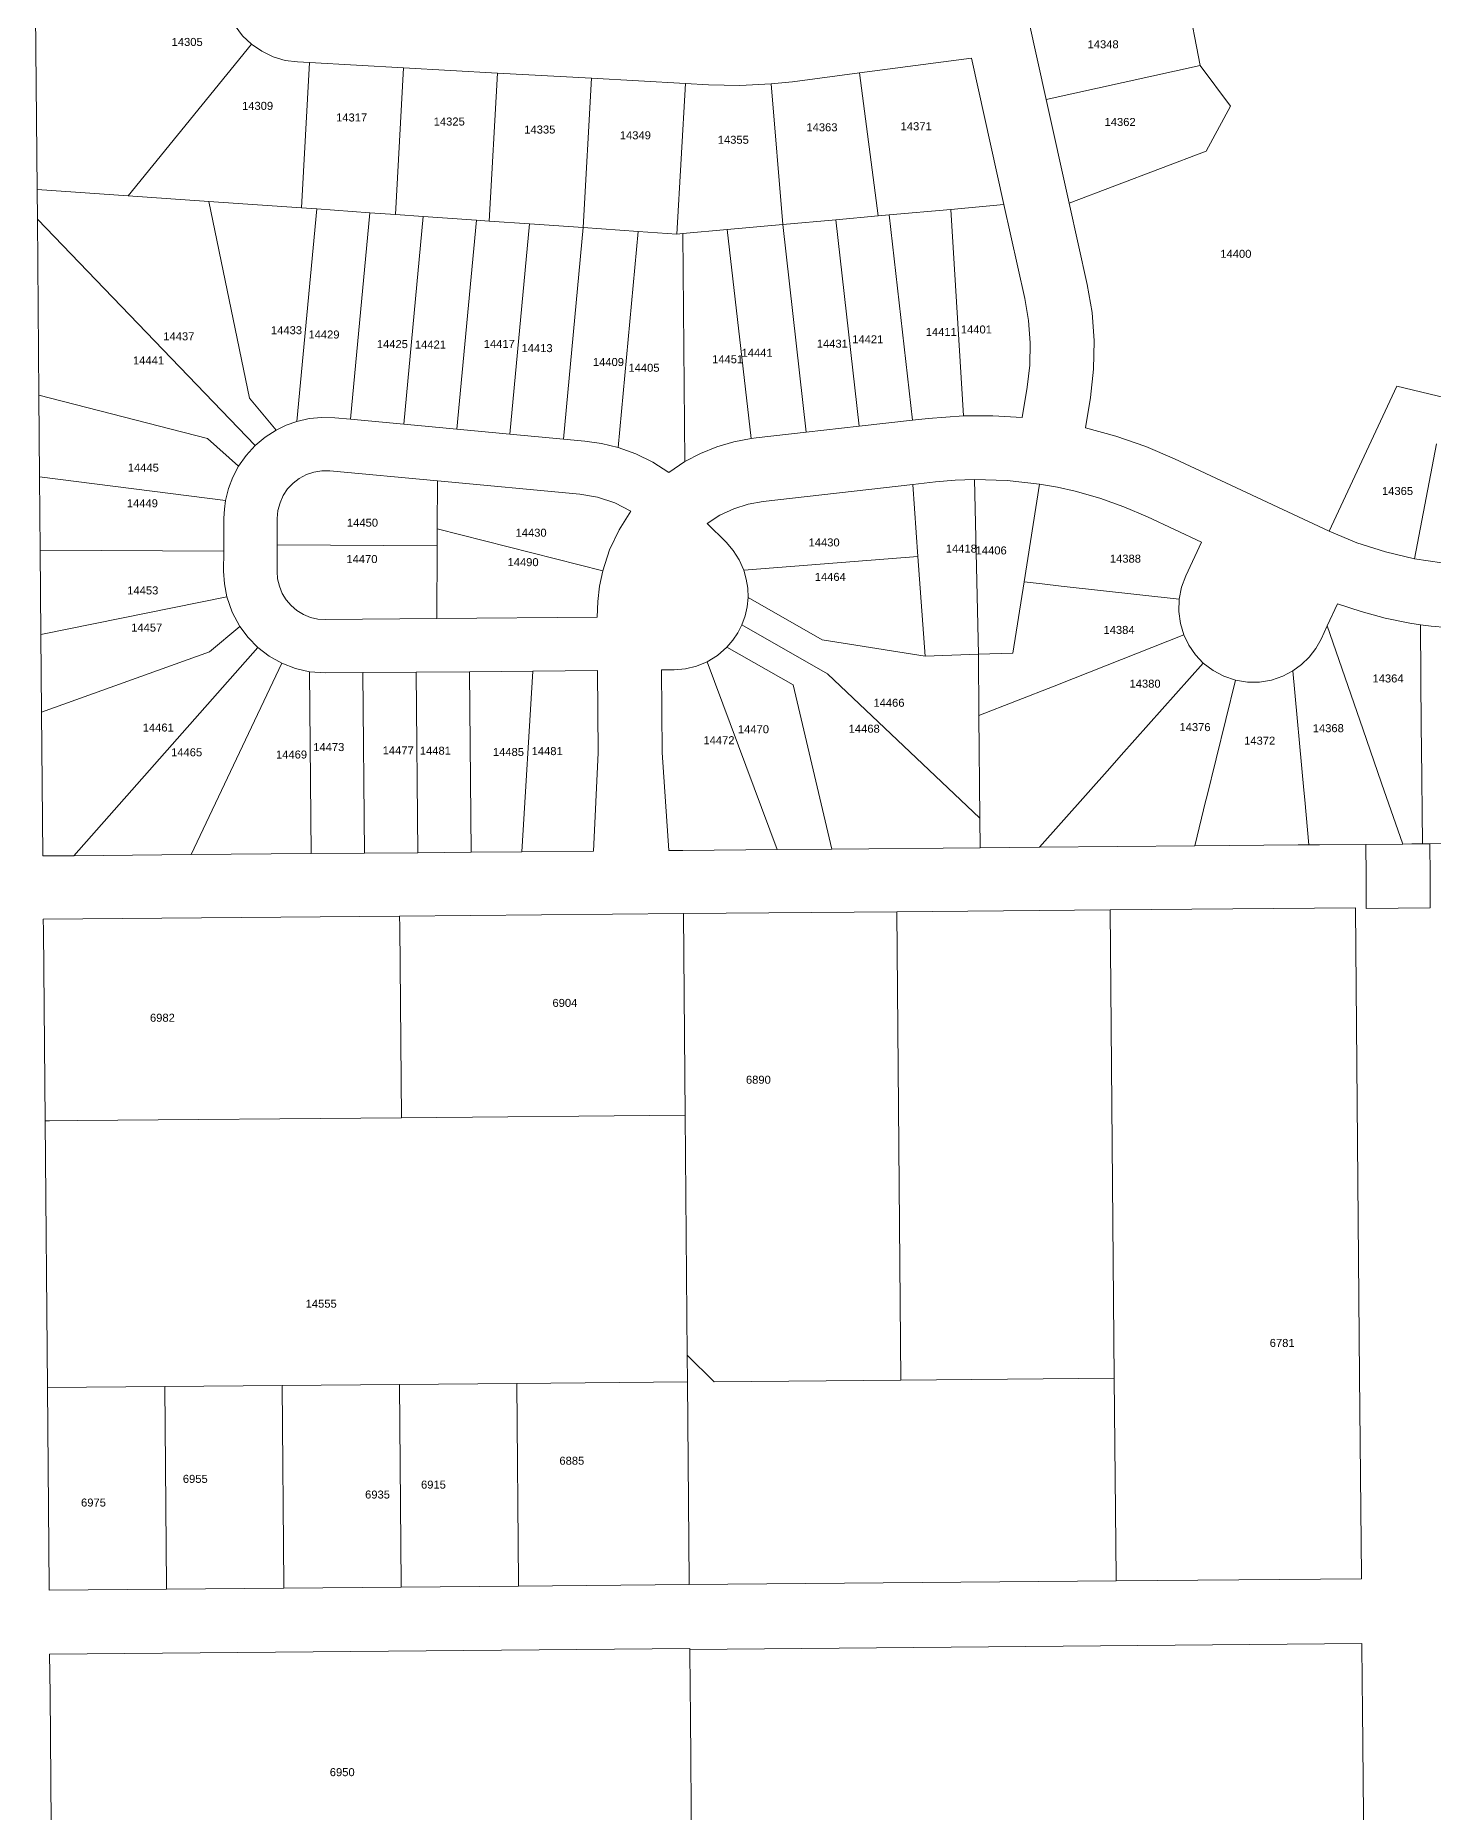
# Model space of a CAD drawing. Header units: feet. Extents: x 865220 to 2843432, y -2240498 to 970288.
# Drawn here: x 2830637 to 2831947, y 962268 to 963934 of the extents above; entities that cross this region are included whole.
import ezdxf
from ezdxf.enums import TextEntityAlignment as Align

# ---------------------------------------------------------------- set-up
doc = ezdxf.new("R2010")
doc.units = ezdxf.units.FT
doc.header["$LTSCALE"] = 0.015
doc.header["$MEASUREMENT"] = 0
doc.layers.add('Dakota County Addresses', color=7, linetype='Continuous')
doc.layers.add('Dakota County Parcels', color=7, linetype='Continuous')
doc.styles.add('Dimensions 100', font='arial.ttf')

# ---------------------------------------------------------------- blocks, each defined once
blk = doc.blocks.new('ACMAP_ANN_TEMPLATE_Dakota County Addresses')
at = {"layer": 'Dakota County Addresses', "style": 'Dimensions 100'}
blk.add_attdef('DakotaCountyAddress', text='', height=50, dxfattribs=at).set_placement((0, 0), align=Align.CENTER)

msp = doc.modelspace()

# ---------------------------------------------------------------- linework, layer by layer
at = {"layer": 'Dakota County Parcels', "lineweight": 5, "ltscale": 100}
for p, q in [((2831712.9, 963986.5), (2831728.6, 963905.6)), ((2830637.1, 963953.9), (2830638.5, 963789.2)), ((2831567.9, 963947.1), (2831584.2, 963873.6)), ((2830723.8, 963783.3), (2830839.5, 963925.5)), ((2830893.9, 963908.2), (2830882.7, 963908.8)), ((2830886.4, 963772), (2830893.9, 963908.2)), ((2830982, 963903.3), (2830893.9, 963908.2)), ((2830974.3, 963765.9), (2830982, 963903.3)), ((2831070, 963898.4), (2830982, 963903.3)), ((2831514.2, 963912.2), (2831409.4, 963898.5)), ((2831514.2, 963912.2), (2831544.6, 963775.1)), ((2831728.6, 963905.6), (2831584.2, 963873.6)), ((2831728.6, 963905.6), (2831757.1, 963867.2)), ((2831062.3, 963759.7), (2831070, 963898.4)), ((2831158, 963893.5), (2831070, 963898.4)), ((2831150.3, 963753.6), (2831158, 963893.5)), ((2831246.1, 963888.6), (2831158, 963893.5)), ((2831238.2, 963747.5), (2831246.1, 963888.6)), ((2831267.9, 963887.4), (2831246.1, 963888.6)), ((2831346.4, 963890.3), (2831326.4, 963888.2)), ((2831337.3, 963756.4), (2831326.4, 963888.2)), ((2831409.4, 963898.5), (2831346.4, 963890.3)), ((2831426.8, 963764.5), (2831409.4, 963898.5)), ((2831584.2, 963873.6), (2831605.8, 963776.5)), ((2831757.1, 963867.2), (2831734.1, 963825.1)), ((2831734.1, 963825.1), (2831605.8, 963776.5)), ((2830638.8, 963761.4), (2830638.5, 963789.2)), ((2830723.8, 963783.3), (2830638.5, 963789.2)), ((2830799.5, 963778), (2830723.8, 963783.3)), ((2830837.6, 963593.7), (2830799.5, 963778)), ((2830886.4, 963772), (2830799.5, 963778)), ((2830882, 963571.8), (2830900.6, 963771)), ((2830900.6, 963771), (2830886.4, 963772)), ((2830950.4, 963767.5), (2830900.6, 963771)), ((2831495, 963770.6), (2831437.1, 963765.4)), ((2831544.6, 963775.1), (2831495, 963770.6)), ((2831506.8, 963577.1), (2831495, 963770.6)), ((2831544.6, 963775.1), (2831564.1, 963687.1)), ((2831605.8, 963776.5), (2831622.7, 963700.1)), ((2830640.2, 963596.5), (2830638.8, 963761.4)), ((2830638.8, 963761.4), (2830842.8, 963549.2)), ((2830932.4, 963573.9), (2830950.4, 963767.5)), ((2830974.3, 963765.9), (2830950.4, 963767.5)), ((2831000.3, 963764), (2830974.3, 963765.9)), ((2830982.2, 963569.2), (2831000.3, 963764)), ((2831050.2, 963760.6), (2831000.3, 963764)), ((2831032, 963564.6), (2831050.2, 963760.6)), ((2831062.3, 963759.7), (2831050.2, 963760.6)), ((2831100.1, 963757.1), (2831062.3, 963759.7)), ((2831081.7, 963559.9), (2831100.1, 963757.1)), ((2831150.3, 963753.6), (2831100.1, 963757.1)), ((2831131.8, 963555.3), (2831150.3, 963753.6)), ((2831201.9, 963750), (2831150.3, 963753.6)), ((2831337.3, 963756.4), (2831285.4, 963751.8)), ((2831387, 963760.9), (2831337.3, 963756.4)), ((2831359.3, 963561.8), (2831337.3, 963756.4)), ((2831426.8, 963764.5), (2831387, 963760.9)), ((2831409, 963567.4), (2831387, 963760.9)), ((2831437.1, 963765.4), (2831426.8, 963764.5)), ((2831437.1, 963765.4), (2831458.8, 963573)), ((2831183, 963547.4), (2831201.9, 963750)), ((2831238.2, 963747.5), (2831201.9, 963750)), ((2831243.7, 963748), (2831238.2, 963747.5)), ((2831285.4, 963751.8), (2831243.7, 963748)), ((2831243.7, 963748), (2831245.7, 963534.2)), ((2831307.6, 963555.9), (2831285.4, 963751.8)), ((2831561.8, 963575.6), (2831566.5, 963603.9)), ((2831913, 963604.9), (2831958.3, 963593.9)), ((2830640.2, 963596.5), (2830798.3, 963555.8)), ((2830640.8, 963520), (2830640.2, 963596.5)), ((2830837.6, 963593.7), (2830862.7, 963563.8)), ((2831621, 963565.9), (2831625.7, 963594.3)), ((2830917.5, 963575.2), (2830932.4, 963573.9)), ((2830932.4, 963573.9), (2830982.2, 963569.2)), ((2831409, 963567.4), (2831458.8, 963573)), ((2831458.8, 963573), (2831473.7, 963574.7)), ((2831473.7, 963574.7), (2831506.8, 963577.1)), ((2830827.4, 963529.9), (2830798.3, 963555.8)), ((2830982.2, 963569.2), (2831032, 963564.6)), ((2831032, 963564.6), (2831081.7, 963559.9)), ((2831081.7, 963559.9), (2831131.8, 963555.3)), ((2831131.8, 963555.3), (2831151.8, 963553.4)), ((2831307.6, 963555.9), (2831312.3, 963556.5)), ((2831312.3, 963556.5), (2831359.3, 963561.8)), ((2831359.3, 963561.8), (2831409, 963567.4)), ((2831849.4, 963469), (2831704.6, 963536.8)), ((2831950.1, 963550.9), (2831929.5, 963443.1)), ((2830641.4, 963451.2), (2830640.8, 963520)), ((2830640.8, 963520), (2830815.2, 963497.7)), ((2830912.8, 963525.5), (2831013.8, 963516.1)), ((2831230.7, 963524.1), (2831245.7, 963534.2)), ((2831013.6, 963471.3), (2831013.8, 963516.1)), ((2831013.8, 963516.1), (2831147.1, 963503.6)), ((2831319, 963496.9), (2831459.3, 963512.7)), ((2831459.3, 963512.7), (2831480.5, 963515.1)), ((2831464.1, 963445.3), (2831459.3, 963512.7)), ((2831520.7, 963353.6), (2831517.2, 963517.4)), ((2831563.6, 963421.4), (2831578.1, 963513.1)), ((2830813.5, 963450.4), (2830813.6, 963481.1)), ((2830863.5, 963456.1), (2830863.6, 963480.9)), ((2831013.5, 963455.4), (2831013.6, 963471.3)), ((2831013.6, 963471.3), (2831168.7, 963431.8)), ((2831266.6, 963476.1), (2831284.2, 963458.6)), ((2831729.8, 963458.8), (2831679.2, 963482.4)), ((2830863.4, 963431.3), (2830863.5, 963456.1)), ((2830863.5, 963456.1), (2831013.5, 963455.4)), ((2831013.2, 963387), (2831013.5, 963455.4)), ((2831729.8, 963458.8), (2831715, 963427.1)), ((2830641.4, 963451.2), (2830813.5, 963450.4)), ((2830642.1, 963372.3), (2830641.4, 963451.2)), ((2830813.4, 963431.6), (2830813.5, 963450.4)), ((2831300.8, 963432.5), (2831464.1, 963445.3)), ((2831470.7, 963351.8), (2831464.1, 963445.3)), ((2831553, 963354.7), (2831563.6, 963421.4)), ((2831563.6, 963421.4), (2831580.4, 963419.5)), ((2830642.1, 963372.3), (2830816.4, 963407.6)), ((2831304.8, 963406.8), (2831374.2, 963367.2)), ((2831580.4, 963419.5), (2831598.2, 963417.5)), ((2831598.2, 963417.5), (2831708.8, 963405.2)), ((2830908.8, 963386.1), (2831013.2, 963387)), ((2831013.2, 963387), (2831163.4, 963388.4)), ((2831847.6, 963380.3), (2831857.3, 963400.9)), ((2830642.7, 963299.5), (2830642.1, 963372.3)), ((2830828.5, 963379.8), (2830800, 963355.9)), ((2831299.1, 963381.2), (2831379.4, 963335.4)), ((2831609.9, 963331), (2831713.3, 963371.7)), ((2831841.8, 963367.7), (2831847.6, 963380.3)), ((2831881, 963283.8), (2831847.6, 963380.3)), ((2831935.8, 963284.3), (2831934.9, 963381.3)), ((2830642.7, 963299.5), (2830800, 963355.9)), ((2830673, 963164.8), (2830845.5, 963359.9)), ((2831285.1, 963360.3), (2831347, 963325)), ((2831374.2, 963367.2), (2831470.7, 963351.8)), ((2831470.7, 963351.8), (2831520.7, 963353.6)), ((2831520.7, 963353.6), (2831553, 963354.7)), ((2831521.2, 963296.1), (2831520.7, 963353.6)), ((2830783.1, 963165.8), (2830867.8, 963345.2)), ((2830895.3, 963166.8), (2830893.8, 963337.2)), ((2830893.8, 963337.2), (2830909.2, 963336.1)), ((2830943.8, 963336.4), (2830993.8, 963336.9)), ((2830993.8, 963336.9), (2831043.8, 963337.3)), ((2830995.3, 963167.6), (2830993.8, 963336.9)), ((2831043.8, 963337.3), (2831103.2, 963337.8)), ((2831045.3, 963168.1), (2831043.8, 963337.3)), ((2831092.9, 963168.5), (2831103.2, 963337.8)), ((2831103.2, 963337.8), (2831163.8, 963338.4)), ((2831164.5, 963261.2), (2831163.8, 963338.4)), ((2831223.8, 963338.9), (2831235.5, 963339)), ((2831224.5, 963261.7), (2831223.8, 963338.9)), ((2831266.4, 963346.5), (2831332, 963170.6)), ((2831654.5, 963258.9), (2831731.5, 963345.4)), ((2831825.8, 963226.2), (2831815.5, 963338.1)), ((2830909.2, 963336.1), (2830943.8, 963336.4)), ((2830945.3, 963167.2), (2830943.8, 963336.4)), ((2831347, 963325), (2831383.3, 963171)), ((2831379.4, 963335.4), (2831522, 963200)), ((2831521.2, 963296.1), (2831591.7, 963323.8)), ((2831591.7, 963323.8), (2831609.9, 963331)), ((2831734.5, 963218.9), (2831761.7, 963329.4)), ((2831522, 963200), (2831521.2, 963296.1)), ((2831898.6, 963232.8), (2831881, 963283.8)), ((2831936, 963266.5), (2831935.8, 963284.3)), ((2831159.9, 963169.1), (2831164.5, 963261.2)), ((2831230.7, 963169.7), (2831224.5, 963261.7)), ((2831643.8, 963246.8), (2831654.5, 963258.9)), ((2831936.8, 963175.9), (2831936, 963266.5)), ((2831577.9, 963172.8), (2831643.8, 963246.8)), ((2831826.6, 963217.3), (2831825.8, 963226.2)), ((2831918.4, 963175.7), (2831898.6, 963232.8)), ((2831723.4, 963174), (2831734, 963216.8)), ((2831734, 963216.8), (2831734.5, 963218.9)), ((2831830.5, 963175), (2831826.6, 963217.3)), ((2831522.3, 963172.3), (2831522, 963200)), ((2831332, 963170.6), (2831383.3, 963171)), ((2831383.3, 963171), (2831522.3, 963172.3)), ((2831522.3, 963172.3), (2831577.9, 963172.8)), ((2831723.4, 963174), (2831577.9, 963172.8)), ((2831918.4, 963175.7), (2831883.7, 963175.4)), ((2831943.7, 963176), (2831936.8, 963175.9)), ((2832005.7, 963176.5), (2831943.7, 963176)), ((2830643.9, 963164.6), (2830673, 963164.8)), ((2830673, 963164.8), (2830783.1, 963165.8)), ((2830783.1, 963165.8), (2830895.3, 963166.8)), ((2830895.3, 963166.8), (2830945.3, 963167.2)), ((2830945.3, 963167.2), (2830995.3, 963167.6)), ((2830995.3, 963167.6), (2831045.3, 963168.1)), ((2831045.3, 963168.1), (2831092.9, 963168.5)), ((2831092.9, 963168.5), (2831159.9, 963169.1)), ((2830644.4, 963105.2), (2830978.3, 963108.2)), ((2830978.3, 963108.2), (2831244.3, 963110.5)), ((2831244.3, 963110.5), (2831444.3, 963112.3)), ((2831245.9, 962921.6), (2831244.3, 963110.5)), ((2831444.3, 963112.3), (2831644.3, 963114.1)), ((2831448.1, 962673.4), (2831444.3, 963112.3)), ((2831644.3, 963114.1), (2831874.2, 963116.1)), ((2831648, 962675.1), (2831644.3, 963114.1)), ((2831874.2, 963116.1), (2831874.2, 963115.4)), ((2831874.2, 963115.4), (2831878, 962677.2)), ((2831884.2, 963116.2), (2831884.2, 963115.4)), ((2831944.2, 963116), (2831884.2, 963115.4)), ((2830980.2, 962919.2), (2831245.9, 962921.6)), ((2831247.9, 962696.6), (2831245.9, 962921.6)), ((2830648.2, 962666.3), (2830646, 962916.3)), ((2831247.9, 962696.6), (2831273.1, 962671.8)), ((2831248.1, 962671.6), (2831247.9, 962696.6)), ((2831088.1, 962670.2), (2831248.1, 962671.6)), ((2831273.1, 962671.8), (2831448.1, 962673.4)), ((2831448.1, 962673.4), (2831648, 962675.1)), ((2830648.2, 962666.3), (2830758.2, 962667.3)), ((2830758.2, 962667.3), (2830868.2, 962668.2)), ((2830868.2, 962668.2), (2830978.1, 962669.2)), ((2830978.1, 962669.2), (2831088.1, 962670.2)), ((2830649.8, 962476.3), (2830759.8, 962477.3)), ((2830759.8, 962477.3), (2830869.8, 962478.3)), ((2830869.8, 962478.3), (2830979.8, 962479.2)), ((2830979.8, 962479.2), (2831089.8, 962480.2)), ((2831089.8, 962480.2), (2831249.7, 962481.6)), ((2831249.7, 962481.6), (2831649.7, 962485.2)), ((2831649.7, 962485.2), (2831879.6, 962487.2)), ((2830650.3, 962416.3), (2831250.3, 962421.6)), ((2831880.2, 962426.4), (2831250.3, 962420.9)), ((2831250.3, 962420.9), (2831250.3, 962421.6)), ((2831252, 962220.9), (2831250.8, 962358.9)), ((2831881.9, 962226.5), (2831880.7, 962364.5))]:
    msp.add_line(p, q, dxfattribs=at)
for points in [[(2830839.5, 963925.5), (2830831.1, 963933.4), (2830824.1, 963942.6), (2830818.6, 963952.6), (2830814.6, 963963.5), (2830812.4, 963974.8)], [(2830882.7, 963908.8), (2830871, 963910.3), (2830859.8, 963913.7), (2830849.2, 963918.8), (2830839.5, 963925.5)], [(2831326.4, 963888.2), (2831297.2, 963886.8), (2831267.9, 963887.4)], [(2831564.1, 963687.1), (2831567.7, 963666.5), (2831569.3, 963645.6), (2831568.9, 963624.7), (2831566.5, 963603.9)], [(2831622.7, 963700.1), (2831627.2, 963673.8), (2831629.2, 963647.3), (2831628.7, 963620.7), (2831625.7, 963594.3)], [(2831913, 963604.9), (2831895.4, 963567.3), (2831849.4, 963469)], [(2830862.7, 963563.8), (2830872.1, 963568.3), (2830882, 963571.8)], [(2830882, 963571.8), (2830893.6, 963574.5), (2830905.5, 963575.6), (2830917.5, 963575.2)], [(2831506.8, 963577.1), (2831534.3, 963577.2), (2831561.8, 963575.6)], [(2830842.8, 963549.2), (2830852.3, 963557.1), (2830862.7, 963563.8)], [(2831151.8, 963553.4), (2831167.5, 963551.2), (2831183, 963547.4)], [(2831245.7, 963534.2), (2831260.3, 963541.9), (2831275.6, 963548.1), (2831291.4, 963552.8), (2831307.6, 963555.9)], [(2831704.6, 963536.8), (2831677.5, 963548.4), (2831649.5, 963558.1), (2831621, 963565.9)], [(2830827.4, 963529.9), (2830834.5, 963540), (2830842.8, 963549.2)], [(2831183, 963547.4), (2831199.7, 963541.4), (2831215.6, 963533.6), (2831230.7, 963524.1)], [(2830815.2, 963497.7), (2830817.9, 963508.9), (2830822, 963519.7), (2830827.4, 963529.9)], [(2830863.6, 963480.9), (2830864.3, 963488.3), (2830866.2, 963495.5), (2830869.2, 963502.3), (2830873.3, 963508.6), (2830878.4, 963514), (2830884.3, 963518.5), (2830890.9, 963522), (2830898, 963524.4), (2830905.4, 963525.5), (2830912.8, 963525.5)], [(2831147.1, 963503.6), (2831163.8, 963500.8), (2831179.9, 963495.5), (2831195, 963487.8)], [(2831480.5, 963515.1), (2831498.8, 963516.7), (2831517.2, 963517.4)], [(2831517.2, 963517.4), (2831547.8, 963516.5), (2831578.1, 963513.1)], [(2831578.1, 963513.1), (2831594.8, 963510.2), (2831611.3, 963506.5), (2831634.4, 963500), (2831657.1, 963491.9), (2831679.2, 963482.4)], [(2830813.6, 963481.1), (2830814.1, 963489.5), (2830815.2, 963497.7)], [(2831168.7, 963431.8), (2831175.1, 963451.5), (2831183.9, 963470.3), (2831195, 963487.8)], [(2831266.6, 963476.1), (2831278.5, 963483.9), (2831291.4, 963490), (2831305, 963494.3), (2831319, 963496.9)], [(2831284.2, 963458.6), (2831291, 963450.8), (2831296.5, 963442), (2831300.8, 963432.5)], [(2831849.4, 963469), (2831875.3, 963458.2), (2831902.1, 963449.5), (2831929.5, 963443.1)], [(2831929.5, 963443.1), (2831954.9, 963439.2), (2831980.5, 963437.3), (2832006.1, 963437.3)], [(2830813.4, 963431.6), (2830814.1, 963419.5), (2830816.4, 963407.6)], [(2830863.4, 963431.3), (2830863.9, 963424.2), (2830865.6, 963417.3), (2830868.3, 963410.7), (2830872, 963404.6), (2830876.6, 963399.2), (2830882.1, 963394.6), (2830888.2, 963390.9), (2830894.8, 963388.2), (2830901.7, 963386.6), (2830908.8, 963386.1)], [(2831163.4, 963388.4), (2831163.9, 963403), (2831165.7, 963417.5), (2831168.7, 963431.8)], [(2831304.8, 963406.8), (2831304.5, 963415.5), (2831303.2, 963424.1), (2831300.8, 963432.5)], [(2831708.8, 963405.2), (2831711, 963416.4), (2831715, 963427.1)], [(2830816.4, 963407.6), (2830821.3, 963393.2), (2830828.5, 963379.8)], [(2831299.1, 963381.2), (2831302.1, 963389.5), (2831304, 963398), (2831304.8, 963406.8)], [(2831713.3, 963371.7), (2831710, 963382.6), (2831708.5, 963393.8), (2831708.8, 963405.2)], [(2831934.9, 963381.3), (2831924.9, 963382.9), (2831902, 963387.6), (2831879.5, 963393.6), (2831857.3, 963400.9)], [(2830828.5, 963379.8), (2830836.3, 963369.3), (2830845.5, 963359.9)], [(2831285.1, 963360.3), (2831290.6, 963366.7), (2831295.3, 963373.7), (2831299.1, 963381.2)], [(2831731.5, 963345.4), (2831724.1, 963353.2), (2831718, 963362.1), (2831713.3, 963371.7)], [(2832003.9, 963377.2), (2831974.4, 963377.5), (2831944.9, 963380), (2831934.9, 963381.3)], [(2830845.5, 963359.9), (2830856.1, 963351.8), (2830867.8, 963345.2)], [(2831266.4, 963346.5), (2831276.3, 963352.6), (2831285.1, 963360.3)], [(2831841.8, 963367.7), (2831836.9, 963359), (2831830.8, 963351), (2831823.6, 963344), (2831815.5, 963338.1)], [(2830867.8, 963345.2), (2830880.6, 963340.3), (2830893.8, 963337.2)], [(2831235.5, 963339), (2831246.1, 963339.9), (2831256.5, 963342.4), (2831266.4, 963346.5)], [(2831761.7, 963329.4), (2831750.8, 963333.1), (2831740.6, 963338.5), (2831731.5, 963345.4)], [(2831815.5, 963338.1), (2831806, 963333.1), (2831795.3, 963329.5), (2831784.1, 963327.6), (2831772.8, 963327.6), (2831761.7, 963329.4)], [(2830643.9, 963164.6), (2830643.9, 963165.2), (2830642.7, 963299.5)], [(2831230.7, 963169.7), (2831243.8, 963169.8), (2831332, 963170.6)], [(2831830.5, 963175), (2831820.4, 963174.9), (2831723.4, 963174)], [(2831883.7, 963175.4), (2831840.5, 963175.1), (2831830.5, 963175)], [(2831884.2, 963116.2), (2831884, 963146.2), (2831883.7, 963175.4)], [(2831936.8, 963175.9), (2831926.8, 963175.8), (2831918.4, 963175.7)], [(2831944.2, 963116), (2831944, 963146), (2831943.7, 963176)], [(2830646, 962916.3), (2830644.5, 963094.6), (2830644.4, 963105.2)], [(2830980.2, 962919.2), (2830978.4, 963098), (2830978.3, 963108.2)], [(2830646, 962916.3), (2830650.2, 962916.3), (2830676.2, 962916.5), (2830980.2, 962919.2)], [(2831248.1, 962671.6), (2831249.7, 962484.6), (2831249.7, 962481.6)], [(2831649.7, 962485.2), (2831649.7, 962488.2), (2831648, 962675.1)], [(2831878, 962677.2), (2831879.6, 962490.2), (2831879.6, 962487.2)], [(2830649.8, 962476.3), (2830649.8, 962479.3), (2830648.2, 962666.3)], [(2830759.8, 962477.3), (2830759.8, 962480.3), (2830758.2, 962667.3)], [(2830869.8, 962478.3), (2830869.8, 962481.3), (2830868.2, 962668.2)], [(2830979.8, 962479.2), (2830979.8, 962482.2), (2830978.1, 962669.2)], [(2831089.8, 962480.2), (2831089.7, 962483.2), (2831088.1, 962670.2)], [(2831250.8, 962358.9), (2831250.6, 962384.6), (2831250.3, 962420.9)], [(2831880.7, 962364.4), (2831880.7, 962364.5), (2831880.5, 962390.2), (2831880.2, 962426.4)], [(2830652.1, 962216.4), (2830650.7, 962379.3), (2830650.3, 962416.3)]]:
    msp.add_lwpolyline(points, dxfattribs=at)

# ---------------------------------------------------------------- block references
at = {"layer": 'Dakota County Addresses', "lineweight": 5, "ltscale": 100, "xscale": 0.15, "yscale": 0.15, "zscale": 0.15}
for p, values in [((2830779.2, 963923.8), {'DakotaCountyAddress': '14305'}), ((2831637.6, 963921.6), {'DakotaCountyAddress': '14348'}), ((2830845.2, 963863.9), {'DakotaCountyAddress': '14309'}), ((2830933.3, 963853), {'DakotaCountyAddress': '14317'}), ((2831024.8, 963849.2), {'DakotaCountyAddress': '14325'}), ((2831653.5, 963848.8), {'DakotaCountyAddress': '14362'}), ((2831109.7, 963841.7), {'DakotaCountyAddress': '14335'}), ((2831199.2, 963836.3), {'DakotaCountyAddress': '14349'}), ((2831291, 963832.1), {'DakotaCountyAddress': '14355'}), ((2831374.1, 963843.8), {'DakotaCountyAddress': '14363'}), ((2831462.4, 963844.8), {'DakotaCountyAddress': '14371'}), ((2831762, 963725.2), {'DakotaCountyAddress': '14400'}), ((2830771.4, 963647.9), {'DakotaCountyAddress': '14437'}), ((2830872.3, 963653.6), {'DakotaCountyAddress': '14433'}), ((2830907.4, 963649.6), {'DakotaCountyAddress': '14429'}), ((2831485.9, 963652), {'DakotaCountyAddress': '14411'}), ((2831518.8, 963654.3), {'DakotaCountyAddress': '14401'}), ((2830971.5, 963640.6), {'DakotaCountyAddress': '14425'}), ((2831007.2, 963640.2), {'DakotaCountyAddress': '14421'}), ((2831071.7, 963640.8), {'DakotaCountyAddress': '14417'}), ((2831107.1, 963636.8), {'DakotaCountyAddress': '14413'}), ((2831313.3, 963632.4), {'DakotaCountyAddress': '14441'}), ((2831383.8, 963641), {'DakotaCountyAddress': '14431'}), ((2831417, 963645.1), {'DakotaCountyAddress': '14421'}), ((2830743, 963625.3), {'DakotaCountyAddress': '14441'}), ((2831174, 963623.8), {'DakotaCountyAddress': '14409'}), ((2831207.3, 963618.4), {'DakotaCountyAddress': '14405'}), ((2831285.7, 963626.4), {'DakotaCountyAddress': '14451'}), ((2830738.1, 963524.8), {'DakotaCountyAddress': '14445'}), ((2831913.5, 963502.9), {'DakotaCountyAddress': '14365'}), ((2830737.2, 963491.4), {'DakotaCountyAddress': '14449'}), ((2830943.5, 963473.2), {'DakotaCountyAddress': '14450'}), ((2831101.5, 963463.8), {'DakotaCountyAddress': '14430'}), ((2831376.1, 963454.7), {'DakotaCountyAddress': '14430'}), ((2831504.7, 963448.9), {'DakotaCountyAddress': '14418'}), ((2831532.7, 963447.2), {'DakotaCountyAddress': '14406'}), ((2830943, 963439.1), {'DakotaCountyAddress': '14470'}), ((2831094, 963436.2), {'DakotaCountyAddress': '14490'}), ((2831658.5, 963439.5), {'DakotaCountyAddress': '14388'}), ((2831381.9, 963422.4), {'DakotaCountyAddress': '14464'}), ((2830737.6, 963409.7), {'DakotaCountyAddress': '14453'}), ((2830741.3, 963374.9), {'DakotaCountyAddress': '14457'}), ((2831652.5, 963372.7), {'DakotaCountyAddress': '14384'}), ((2831676.9, 963322.3), {'DakotaCountyAddress': '14380'}), ((2831904.6, 963327.2), {'DakotaCountyAddress': '14364'}), ((2831436.9, 963304.4), {'DakotaCountyAddress': '14466'}), ((2830752.1, 963281.2), {'DakotaCountyAddress': '14461'}), ((2831309.9, 963279.6), {'DakotaCountyAddress': '14470'}), ((2831413.7, 963280.1), {'DakotaCountyAddress': '14468'}), ((2831723.7, 963281.6), {'DakotaCountyAddress': '14376'}), ((2831848.6, 963280.6), {'DakotaCountyAddress': '14368'}), ((2830911.9, 963262.9), {'DakotaCountyAddress': '14473'}), ((2831277.6, 963269.3), {'DakotaCountyAddress': '14472'}), ((2831784.3, 963268.9), {'DakotaCountyAddress': '14372'}), ((2830778.7, 963258), {'DakotaCountyAddress': '14465'}), ((2830877, 963255.9), {'DakotaCountyAddress': '14469'}), ((2830977, 963259.8), {'DakotaCountyAddress': '14477'}), ((2831011.8, 963259.5), {'DakotaCountyAddress': '14481'}), ((2831080.3, 963258.3), {'DakotaCountyAddress': '14485'}), ((2831116.6, 963259.1), {'DakotaCountyAddress': '14481'}), ((2831133.2, 963023.1), {'DakotaCountyAddress': '6904'}), ((2830756, 963009.2), {'DakotaCountyAddress': '6982'}), ((2831314.5, 962951.1), {'DakotaCountyAddress': '6890'}), ((2830904.8, 962741.2), {'DakotaCountyAddress': '14555'}), ((2831805.4, 962704.4), {'DakotaCountyAddress': '6781'}), ((2831139.7, 962594), {'DakotaCountyAddress': '6885'}), ((2830786.8, 962577), {'DakotaCountyAddress': '6955'}), ((2831010, 962571.6), {'DakotaCountyAddress': '6915'}), ((2830691.4, 962554.8), {'DakotaCountyAddress': '6975'}), ((2830957.6, 962562.3), {'DakotaCountyAddress': '6935'}), ((2830924.5, 962302.1), {'DakotaCountyAddress': '6950'}), ((2830924.5, 962302.1), {'DakotaCountyAddress': '6950'}), ((2830924.5, 962302.1), {'DakotaCountyAddress': '6950'}), ((2830924.5, 962302.1), {'DakotaCountyAddress': '6950'}), ((2830924.5, 962302.1), {'DakotaCountyAddress': '6950'}), ((2830924.5, 962302.1), {'DakotaCountyAddress': '6950'}), ((2830924.5, 962302.1), {'DakotaCountyAddress': '6950'}), ((2830924.5, 962302.1), {'DakotaCountyAddress': '6950'}), ((2830924.5, 962302.1), {'DakotaCountyAddress': '6950'}), ((2830924.5, 962302.1), {'DakotaCountyAddress': '6950'}), ((2830924.5, 962302.1), {'DakotaCountyAddress': '6950'}), ((2830924.5, 962302.1), {'DakotaCountyAddress': '6950'}), ((2830924.5, 962302.1), {'DakotaCountyAddress': '6950'}), ((2830924.5, 962302.1), {'DakotaCountyAddress': '6950'}), ((2830924.5, 962302.1), {'DakotaCountyAddress': '6950'}), ((2830924.5, 962302.1), {'DakotaCountyAddress': '6950'}), ((2830924.5, 962302.1), {'DakotaCountyAddress': '6950'}), ((2830924.5, 962302.1), {'DakotaCountyAddress': '6950'}), ((2830924.5, 962302.1), {'DakotaCountyAddress': '6950'})]:
    msp.add_blockref('ACMAP_ANN_TEMPLATE_Dakota County Addresses', p, dxfattribs=at).add_auto_attribs(values)

doc.saveas('drawing.dxf')
